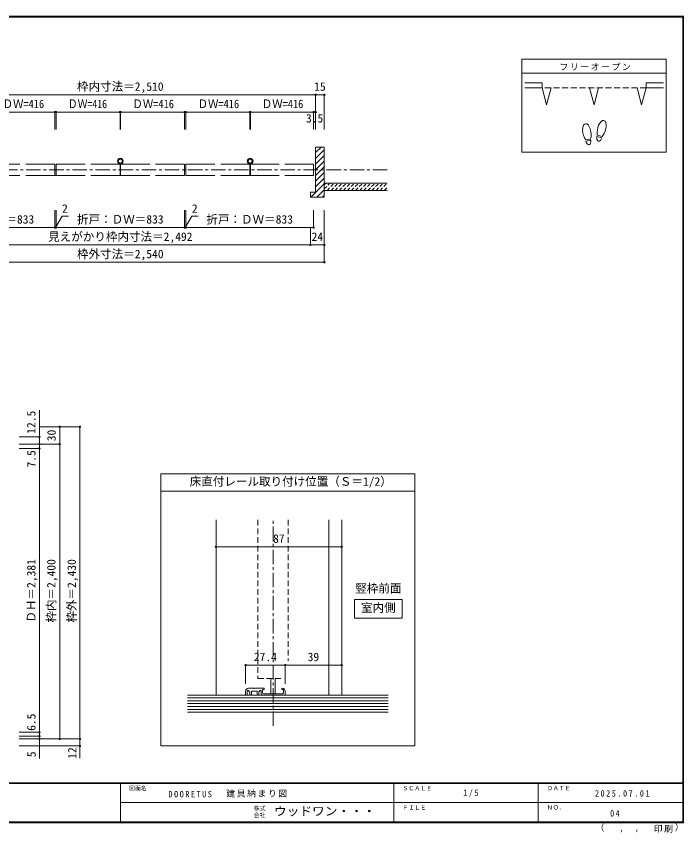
# Model space of a CAD drawing. Units: millimetres, scale not verified, with parts at other scales. Extents: x -973 to 977, y -718 to 696.
# Drawn here: x -178 to 977, y -718 to 696 of the extents above; entities that cross this region are included whole.
import ezdxf
from ezdxf.enums import TextEntityAlignment as Align

# ---------------------------------------------------------------- set-up
doc = ezdxf.new("R2010")
doc.units = ezdxf.units.MM
doc.header["$LTSCALE"] = 5
doc.header["$PDMODE"] = 32
doc.header["$PDSIZE"] = 2.5
for name, pattern in [('CHAIN1', [8, 5, -1, 1, -1]), ('DASHED1', [1.8, 1.2, -0.6]), ('DASHED2', [3, 2, -1])]:
    doc.linetypes.add(name, pattern=pattern)
for name, color, linetype, lineweight in [('0-0_補助線', 7, 'Continuous', 9), ('0-1_通り芯', 4, 'CHAIN1', 9), ('0-3_仕上げ', 2, 'Continuous', 9), ('0-4_枠', 7, 'Continuous', 9), ('0-6_扉', 6, 'Continuous', 9), ('0-7_金物', 7, 'Continuous', 9), ('0-8_戸当り', 3, 'Continuous', 9), ('0-A_文字', 3, 'Continuous', 9), ('0-B_寸法', 7, 'Continuous', 9), ('0-C_ハッチ', 4, 'DASHED1', 9), ('1-1_通り芯', 4, 'CHAIN1', 9), ('1-3_仕上げ', 7, 'Continuous', 9), ('1-4_枠', 7, 'Continuous', 9), ('1-6_扉', 7, 'DASHED2', 9), ('1-7_金物', 7, 'Continuous', 9), ('1-A_文字', 7, 'Continuous', 9), ('1-B_寸法', 4, 'Continuous', 9), ('F-1_枠', 6, 'Continuous', 9)]:
    doc.layers.add(name, color=color, linetype=linetype, lineweight=lineweight)
doc.layers.add('F-0_補助線', color=7, linetype='Continuous')
doc.layers.add('F-A_文字', color=7, linetype='Continuous')
doc.styles.add('ＭＳ ゴシック', font='')
doc.styles.get('ＭＳ ゴシック').set_extended_font_data('MS Gothic')

msp = doc.modelspace()

# ---------------------------------------------------------------- linework, layer by layer
at = {"layer": '0-0_補助線', "color": 4}
for p, q in [((-138.347, -45), (-138.347, 14.02)), ((-103.347, -45), (-103.347, -15)), ((-103.347, -555.5), (-103.347, -45)), ((-138.347, -589.111), (-138.347, -550.5))]:
    msp.add_line(p, q, dxfattribs=at)
at = {"layer": '0-1_通り芯'}
msp.add_line((463.653, 430), (-460.347, 430), dxfattribs=at)
at = {"layer": '0-3_仕上げ'}
for p, q in [((354.653, 407), (463.653, 407)), ((354.653, 394.5), (463.653, 394.5))]:
    msp.add_line(p, q, dxfattribs=at)
at = {"layer": '0-4_枠', "color": 3}
for p, q in [((339.653, 391.5), (339.653, 469.5)), ((354.653, 469.5), (339.653, 469.5)), ((330.653, 391.5), (339.653, 391.5)), ((330.653, 391.5), (330.653, 382.5))]:
    msp.add_line(p, q, dxfattribs=at)
at = {"layer": '0-4_枠', "color": 4}
for p, q in [((339.653, 459.819), (349.334, 469.5)), ((339.653, 449.92), (354.653, 464.92)), ((339.653, 440.02), (354.653, 455.02)), ((339.653, 430.121), (354.653, 445.121)), ((339.653, 420.221), (354.653, 435.221)), ((339.653, 410.322), (354.653, 425.322)), ((339.653, 400.422), (354.653, 415.422)), ((331.63, 382.5), (354.653, 405.523)), ((330.653, 391.422), (330.731, 391.5)), ((341.53, 382.5), (354.653, 395.623)), ((351.429, 382.5), (354.653, 385.724))]:
    msp.add_line(p, q, dxfattribs=at)
at = {"layer": '0-4_枠', "color": 3}
msp.add_lwpolyline([(330.653, 382.5), (354.653, 382.5), (354.653, 469.5)], dxfattribs=at)
at = {"layer": '0-6_扉'}
for p, q in [((-222.514, 440), (-172.097, 440)), ((-162.097, 440), (-111.68, 440)), ((-111.68, 440), (-111.68, 420)), ((-109.68, 440), (-59.264, 440)), ((-109.68, 440), (-109.68, 420)), ((-49.264, 440), (1.153, 440)), ((1.153, 440), (1.153, 420)), ((2.153, 440), (52.57, 440)), ((2.153, 440), (2.153, 420)), ((62.57, 440), (112.986, 440)), ((112.986, 440), (112.986, 420)), ((114.986, 440), (165.403, 440)), ((114.986, 440), (114.986, 420)), ((175.403, 440), (225.82, 440)), ((225.82, 440), (225.82, 420)), ((226.82, 440), (276.486, 440)), ((226.82, 440), (226.82, 420)), ((286.486, 440), (336.153, 440)), ((336.153, 440), (336.153, 420)), ((-172.097, 420), (-273.18, 420)), ((-59.264, 420), (-162.097, 420)), ((52.57, 420), (-49.264, 420)), ((112.986, 420), (62.57, 420)), ((165.403, 420), (114.986, 420)), ((276.486, 420), (175.403, 420))]:
    msp.add_line(p, q, dxfattribs=at)
msp.add_lwpolyline([(336.153, 440), (336.153, 420), (286.486, 420)], dxfattribs=at)
at = {"layer": '0-7_金物'}
for centre, radius in [((1.653, 445), 5), ((1.653, 445), 3.5), ((226.32, 445), 5), ((226.32, 445), 3.5)]:
    msp.add_circle(centre, radius, dxfattribs=at)
at = {"layer": '0-8_戸当り', "color": 2}
for p, q in [((731.639, 580.751), (701.639, 580.751)), ((731.639, 580.751), (731.639, 571.751)), ((911.639, 580.751), (911.639, 571.751)), ((911.639, 580.751), (941.639, 580.751)), ((731.639, 571.751), (701.639, 571.751)), ((731.639, 571.751), (739.404, 542.773)), ((747.168, 571.751), (739.404, 542.773)), ((813.875, 571.751), (821.639, 542.773)), ((829.404, 571.751), (821.639, 542.773)), ((896.11, 571.751), (903.875, 542.773)), ((911.639, 571.751), (903.875, 542.773)), ((911.639, 571.751), (941.639, 571.751))]:
    msp.add_line(p, q, dxfattribs=at)
at = {"layer": '0-8_戸当り', "color": 7, "linetype": 'DASHED2'}
msp.add_line((911.639, 571.751), (731.639, 571.751), dxfattribs=at)
at = {"layer": '0-8_戸当り'}
for p, q in [((815.664, 483.378), (807.018, 481.853)), ((816.029, 481.31), (807.383, 479.785)), ((835.132, 485.706), (826.651, 487.978)), ((835.675, 487.735), (827.195, 490.007))]:
    msp.add_line(p, q, dxfattribs=at)
for centre, major_axis, ratio, start_param, end_param in [((809.003, 495.877), (-2.445, 13.867), 0.5, 4.34059143, 8.22577918), ((834.92, 501.878), (3.644, 13.601), 0.5, 4.34059143, 8.22577918), ((834.816, 501.489), (4.416, 16.48), 0.4, 1.85063327, 2.44287679), ((834.816, 501.489), (4.416, 16.48), 0.4, 3.84030852, 4.43255203), ((809.073, 495.481), (-2.963, 16.802), 0.4, 1.85063327, 2.44287679), ((811.706, 480.548), (-1.27, 7.205), 0.6, 1.57079633, 4.71238898), ((809.073, 495.481), (-2.963, 16.802), 0.4, 3.84030852, 4.43255203), ((830.892, 486.842), (1.894, 7.067), 0.6, 1.57079633, 4.71238898)]:
    msp.add_ellipse(centre, major_axis=major_axis, ratio=ratio, start_param=start_param, end_param=end_param, dxfattribs=at)
at = {"layer": '0-A_文字'}
for p, q in [((696.639, 621.667), (696.639, 460.667)), ((946.639, 621.667), (696.639, 621.667)), ((946.639, 621.667), (946.639, 460.667)), ((946.639, 597.667), (696.639, 597.667)), ((946.639, 460.667), (696.639, 460.667)), ((511.653, -96.475), (511.653, -567.5)), ((71.653, -126.475), (511.653, -126.475)), ((71.653, -567.5), (511.653, -567.5))]:
    msp.add_line(p, q, dxfattribs=at)
msp.add_lwpolyline([(71.653, -567.5), (71.653, -96.475), (511.653, -96.475)], dxfattribs=at)
at = {"layer": '0-B_寸法', "color": 4}
for p, q in [((-336.347, 560), (339.653, 560)), ((339.653, 560), (339.653, 500)), ((339.653, 560), (354.653, 560)), ((354.653, 560), (354.653, 500)), ((-222.514, 530), (-111.68, 530)), ((-111.68, 530), (-111.68, 500)), ((-109.68, 530), (1.153, 530)), ((-109.68, 530), (-109.68, 500)), ((1.153, 530), (1.153, 500)), ((2.153, 530), (112.986, 530)), ((2.153, 530), (2.153, 500)), ((112.986, 530), (112.986, 500)), ((114.986, 530), (225.82, 530)), ((114.986, 530), (114.986, 500)), ((225.82, 530), (225.82, 500)), ((226.82, 530), (336.153, 530)), ((226.82, 530), (226.82, 500)), ((336.153, 530), (336.153, 500)), ((336.153, 530), (339.653, 530)), ((-111.68, 330), (-111.68, 360)), ((-109.68, 330), (-109.68, 360)), ((112.986, 330), (112.986, 360)), ((114.986, 330), (114.986, 360)), ((336.153, 330), (336.153, 360)), ((354.653, 270), (354.653, 360)), ((-110.68, 330), (-99.133, 350)), ((-99.133, 350), (-88.298, 350)), ((-332.847, 330), (-111.68, 330)), ((-111.68, 330), (-109.68, 330)), ((-109.68, 330), (112.986, 330)), ((112.986, 330), (114.986, 330)), ((114.986, 330), (336.153, 330)), ((330.653, 300), (330.653, 330)), ((-327.347, 300), (330.653, 300)), ((330.653, 300), (354.653, 300)), ((-351.347, 270), (354.653, 270)), ((-138.347, -15), (-103.347, -15)), ((-103.347, -15), (-68.347, -15)), ((-68.347, -588.7), (-68.347, -15)), ((-173.347, -32.5), (-138.347, -32.5)), ((-173.347, -45), (-138.347, -45)), ((-173.347, -45), (-103.347, -45)), ((-173.347, -52.5), (-138.347, -52.5)), ((-138.347, -550.5), (-138.347, -45)), ((-138.347, -45), (-103.347, -45)), ((-173.347, -544), (-138.347, -544)), ((-173.347, -550.5), (-138.347, -550.5)), ((-173.347, -555.5), (-68.347, -555.5)), ((-173.347, -567.5), (-68.347, -567.5))]:
    msp.add_line(p, q, dxfattribs=at)
msp.add_lwpolyline([(113.986, 330), (125.533, 350), (136.369, 350)], dxfattribs=at)
at = {"layer": '0-B_寸法'}
for p in [(339.653, 560), (354.653, 560), (-111.68, 530), (-109.68, 530), (1.153, 530), (2.153, 530), (112.986, 530), (114.986, 530), (225.82, 530), (226.82, 530), (336.153, 530), (339.653, 530), (-111.68, 330), (-109.68, 330), (112.986, 330), (114.986, 330), (336.153, 330), (330.653, 300), (354.653, 300), (354.653, 270), (-103.347, -15), (-103.347, -15), (-68.347, -15), (-138.347, -32.5), (-138.347, -45), (-138.347, -52.5), (-103.347, -45), (-103.347, -45), (-138.347, -544), (-138.347, -550.5), (-138.347, -555.5), (-103.347, -555.5), (-68.347, -555.5), (-68.347, -567.5)]:
    msp.add_point(p, dxfattribs=at)
at = {"layer": '0-C_ハッチ'}
for p, q in [((354.653, 403.898), (357.755, 407)), ((354.653, 396.827), (364.826, 407)), ((359.397, 394.5), (371.897, 407)), ((366.468, 394.5), (378.968, 407)), ((373.539, 394.5), (386.039, 407)), ((380.61, 394.5), (393.11, 407)), ((387.681, 394.5), (400.181, 407)), ((394.752, 394.5), (407.252, 407)), ((401.823, 394.5), (414.323, 407)), ((408.894, 394.5), (421.394, 407)), ((415.965, 394.5), (428.465, 407)), ((423.036, 394.5), (435.536, 407)), ((430.108, 394.5), (442.608, 407)), ((437.179, 394.5), (449.679, 407)), ((444.25, 394.5), (456.75, 407)), ((451.321, 394.5), (463.653, 406.832)), ((458.392, 394.5), (463.653, 399.761))]:
    msp.add_line(p, q, dxfattribs=at)
at = {"layer": '1-1_通り芯'}
msp.add_line((265.982, -532.789), (265.982, -176.167), dxfattribs=at)
at = {"layer": '1-3_仕上げ', "color": 2}
for p, q in [((465.403, -479.417), (117.903, -479.417)), ((117.903, -509.417), (465.403, -509.417))]:
    msp.add_line(p, q, dxfattribs=at)
at = {"layer": '1-3_仕上げ'}
for p, q in [((117.903, -484.417), (465.403, -484.417)), ((117.903, -489.417), (465.403, -489.417)), ((117.903, -494.417), (465.403, -494.417)), ((117.903, -499.417), (465.403, -499.417)), ((117.903, -504.417), (465.403, -504.417))]:
    msp.add_line(p, q, dxfattribs=at)
at = {"layer": '1-4_枠', "color": 3}
for p, q in [((167.232, -479.417), (167.232, -176.167)), ((362.232, -479.417), (362.232, -176.167)), ((384.732, -479.417), (384.732, -176.167))]:
    msp.add_line(p, q, dxfattribs=at)
at = {"layer": '1-4_枠'}
for p, q in [((218.482, -479.417), (218.482, -472.667)), ((218.482, -479.417), (220.982, -479.417)), ((220.982, -479.417), (220.982, -472.56)), ((223.482, -467.667), (232.732, -467.667)), ((225.732, -479.417), (228.482, -479.417)), ((228.482, -479.417), (228.482, -472.917)), ((228.732, -472.667), (238.232, -472.667)), ((233.482, -468.417), (232.732, -467.667)), ((233.482, -468.417), (234.232, -467.667)), ((249.982, -467.667), (234.232, -467.667)), ((238.482, -479.417), (238.482, -472.917)), ((238.482, -479.417), (241.232, -479.417)), ((241.232, -479.417), (241.232, -474.603)), ((241.452, -474.073), (243.952, -471.573)), ((245.232, -472.103), (245.232, -476.917)), ((247.732, -479.417), (286.982, -479.417)), ((247.982, -470.917), (247.982, -475.917)), ((250.232, -470.167), (248.732, -470.167)), ((249.232, -477.167), (265.232, -477.167)), ((250.732, -468.417), (250.732, -469.667)), ((265.982, -477.917), (265.232, -477.167)), ((281.232, -468.417), (281.232, -469.667)), ((281.732, -470.167), (283.232, -470.167)), ((283.982, -470.917), (283.982, -475.917)), ((286.982, -472.667), (286.982, -479.417))]:
    msp.add_line(p, q, dxfattribs=at)
for points in [[(225.732, -479.417), (225.732, -474.292), (223.116, -471.676)], [(265.982, -477.917), (266.732, -477.167), (282.732, -477.167)]]:
    msp.add_lwpolyline(points, dxfattribs=at)
for centre, radius, start, end in [((223.482, -472.667), 5, 90, 180), ((222.232, -472.56), 1.25, 45, 180), ((228.732, -472.917), 0.25, 90, 180), ((238.232, -472.917), 0.25, 0, 90), ((241.982, -474.603), 0.75, 135, 180), ((244.482, -472.103), 0.75, 360, 135), ((247.732, -476.917), 2.5, 180, 270), ((248.732, -470.917), 0.75, 90, 180), ((249.232, -475.917), 1.25, 180, 270), ((249.982, -468.417), 0.75, 360, 90), ((250.232, -469.667), 0.5, 270, 360), ((281.982, -468.417), 0.75, 90, 180), ((281.732, -469.667), 0.5, 180, 270), ((281.982, -472.667), 5, 360, 90), ((282.732, -475.917), 1.25, 270, 0), ((283.232, -470.917), 0.75, 0, 90)]:
    msp.add_arc(centre, radius, start, end, dxfattribs=at)
at = {"layer": '1-6_扉'}
for p, q in [((239.732, -176.167), (239.732, -450.667)), ((292.232, -176.167), (292.232, -420.167)), ((239.732, -450.667), (279.482, -450.667))]:
    msp.add_line(p, q, dxfattribs=at)
at = {"layer": '1-7_金物'}
for p, q in [((262.232, -450.773), (262.232, -477.167)), ((269.732, -450.773), (269.732, -477.167)), ((269.732, -477.167), (262.232, -477.167))]:
    msp.add_line(p, q, dxfattribs=at)
at = {"layer": '1-A_文字'}
msp.add_lwpolyline([(406.896, -313.861), (489.489, -313.861), (489.489, -346.241), (406.896, -346.241)], close=True, dxfattribs=at)
at = {"layer": '1-B_寸法'}
for p, q in [((167.232, -222.779), (167.232, -191.167)), ((384.732, -222.779), (384.732, -191.167)), ((167.232, -222.779), (384.732, -222.779)), ((218.482, -427.667), (286.982, -427.667)), ((218.482, -427.667), (218.482, -460.167)), ((286.982, -427.667), (286.982, -460.167)), ((286.982, -427.667), (384.732, -427.667)), ((362.232, -427.667), (362.232, -460.167)), ((384.732, -427.667), (384.732, -460.167))]:
    msp.add_line(p, q, dxfattribs=at)
at = {"layer": '1-B_寸法', "color": 7}
for p in [(167.232, -222.779), (384.732, -222.779), (218.482, -427.667), (286.982, -427.667), (384.732, -427.667)]:
    msp.add_point(p, dxfattribs=at)
at = {"layer": 'F-1_枠'}
for p, q in [((-973.347, 695.833), (976.653, 695.833)), ((-973.347, 695), (976.653, 695)), ((-973.347, 694.167), (976.653, 694.167)), ((974.986, 695.833), (974.986, -700.833)), ((975.82, 695.833), (975.82, -700.833)), ((976.653, 695.833), (976.653, -700.833)), ((976.653, -631.667), (-973.347, -631.667)), ((976.653, -632.5), (-973.347, -632.5)), ((1.653, -632.5), (1.653, -699.167)), ((474.986, -632.5), (474.986, -699.167)), ((724.986, -632.5), (724.986, -699.167)), ((1.653, -665.833), (974.986, -665.834)), ((976.653, -699.167), (-973.347, -699.167)), ((976.653, -700), (-973.347, -700)), ((976.653, -700.833), (-973.347, -700.833))]:
    msp.add_line(p, q, dxfattribs=at)

# ---------------------------------------------------------------- texts
at = {"layer": '0-0_補助線', "style": 'ＭＳ ゴシック'}
for s, p in [('12.5', (-140.847, -27.027)), ('30', (-105.847, -40))]:
    msp.add_text(s, height=14.66, rotation=90, dxfattribs=at).set_placement(p, align=Align.BOTTOM_LEFT)
at = {"layer": '0-A_文字', "color": 7, "style": 'ＭＳ ゴシック'}
msp.add_text('床直付レール取り付け位置（Ｓ＝1/2）', height=14.66, dxfattribs=at).set_placement((121.653, -121.475), align=Align.BOTTOM_LEFT)
at = {"layer": '0-A_文字', "color": 7, "insert": (761.639, 602.167), "char_height": 11, "attachment_point": 7, "style": 'ＭＳ ゴシック'}
msp.add_mtext('\\T1.17;フリーオープン', dxfattribs=at)
at = {"layer": '0-B_寸法', "style": 'ＭＳ ゴシック'}
for s, p in [('枠内寸法＝2,510', (-73.347, 562.5)), ('15', (337.153, 562.5)), ('3.5', (322.903, 507.5)), ('2', (-99.233, 351.188)), ('2', (125.433, 351.188)), ('折戸：ＤＷ＝833', (-297.264, 332.5)), ('折戸：ＤＷ＝833', (-73.347, 332.5)), ('折戸：ＤＷ＝833', (150.57, 332.5)), ('見えがかり枠内寸法＝2,492', (-123.347, 302.5)), ('24', (332.653, 302.5)), ('枠外寸法＝2,540', (-73.347, 272.5))]:
    msp.add_text(s, height=14.66, dxfattribs=at).set_placement(p, align=Align.BOTTOM_LEFT)
for width, p in [(0.9, (-202.097, 532.5)), (0.85, (-89.264, 532.5)), (0.9, (22.57, 532.5)), (0.9, (135.403, 532.5)), (0.9, (246.486, 532.5))]:
    msp.add_text('ＤＷ=416', height=14.66, dxfattribs=dict(at, width=width)).set_placement(p, align=Align.BOTTOM_LEFT)
for s, p in [('7.5', (-140.752, -85.38)), ('ＤＨ＝2,381', (-140.847, -354)), ('枠内＝2,400', (-106.207, -354)), ('枠外＝2,430', (-70.847, -354)), ('6.5', (-140.758, -541.558)), ('5', (-140.451, -587.132)), ('12', (-69.938, -589.858))]:
    msp.add_text(s, height=14.66, rotation=90, dxfattribs=at).set_placement(p, align=Align.BOTTOM_LEFT)
at = {"layer": '1-A_文字', "style": 'ＭＳ ゴシック'}
for s, p in [('竪枠前面', (408.192, -306.499)), ('室内側', (418.192, -340.051))]:
    msp.add_text(s, height=14.66, dxfattribs=at).set_placement(p, align=Align.BOTTOM_LEFT)
at = {"layer": '1-B_寸法', "color": 7, "style": 'ＭＳ ゴシック'}
for s, p in [('87', (265.982, -220.279)), ('27.4', (232.732, -425.167)), ('39', (325.857, -425.167))]:
    msp.add_text(s, height=14.66, dxfattribs=at).set_placement(p, align=Align.BOTTOM_LEFT)
at = {"layer": 'F-0_補助線', "char_height": 11, "attachment_point": 7, "style": 'ＭＳ ゴシック'}
for s, insert in [('\\T1.39;\\W0.85;DOORETUS', (84.986, -656.798)), ('\\T1.17;建具納まり図', (185.035, -656.798))]:
    msp.add_mtext(s, dxfattribs=dict(at, insert=insert))
at = {"layer": 'F-A_文字', "style": 'ＭＳ ゴシック'}
for s, height, p in [('図面名', 7.331, (16.653, -646.667)), ('ＳＣＡＬＥ', 7.331, (489.986, -646.667)), ('ＤＡＴＥ', 7.331, (739.986, -646.667)), ('株式', 7.331, (232.486, -681.5)), ('ＦＩＬＥ', 7.331, (489.986, -680)), ('ＮＯ．', 7.331, (739.986, -680.001)), ('会社', 7.331, (232.486, -693.5)), ('（', 11, (823.992, -718.052)), ('）', 11, (961.387, -717.355)), (',', 11, (865.199, -718.052)), (',', 11, (891.686, -717.588))]:
    msp.add_text(s, height=height, dxfattribs=at).set_placement(p, align=Align.BOTTOM_LEFT)
at = {"layer": 'F-A_文字', "style": 'ＭＳ ゴシック', "width": 1.1}
msp.add_text('ウッドワン・・・', height=14.66, dxfattribs=at).set_placement((267.486, -692.5), align=Align.BOTTOM_LEFT)
at = {"layer": 'F-A_文字', "char_height": 11, "attachment_point": 7, "style": 'ＭＳ ゴシック'}
for s, insert in [('\\T1.38;\\W0.9;1/5', (594.986, -656.667)), ('\\T1.39;\\W0.85;2025.07.01', (823.111, -655.417)), ('\\T1.36;\\W0.9;04', (849.361, -690.001)), ('\\T1.17;印刷', (924.678, -717.82))]:
    msp.add_mtext(s, dxfattribs=dict(at, insert=insert))

doc.saveas('drawing.dxf')
